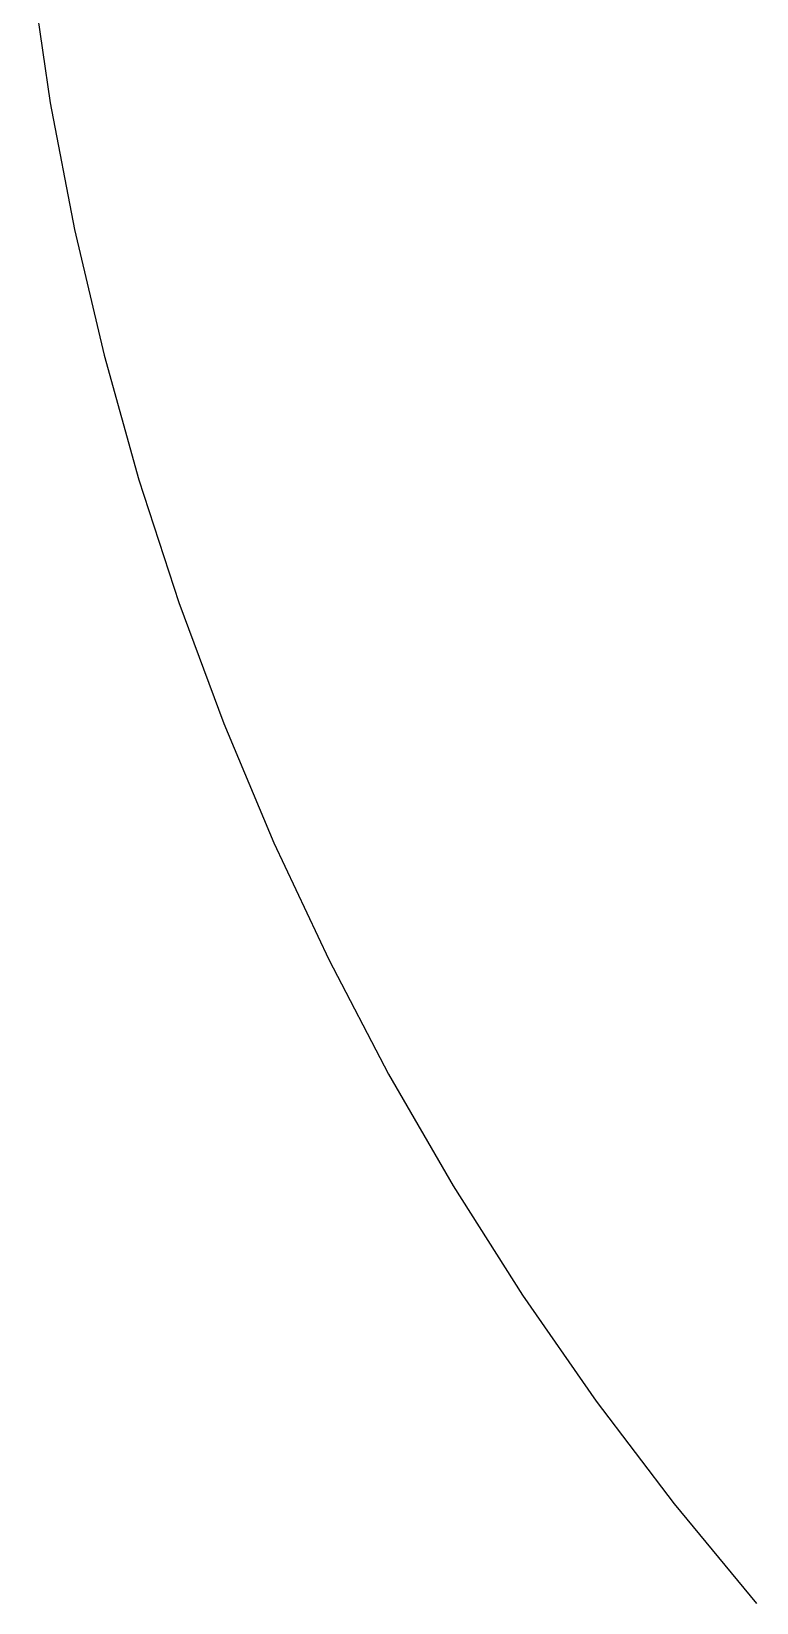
# Model space of a CAD drawing. Header units: metres. Extents: x -102 to 102, y -50 to 50.
# Drawn here: x -101.61 to -89.85, y -32.66 to -7.18 of the extents above; entities that cross this region are included whole.
import ezdxf

# ---------------------------------------------------------------- set-up
doc = ezdxf.new("R2010")
doc.units = ezdxf.units.M

msp = doc.modelspace()

# ---------------------------------------------------------------- linework, layer by layer
for p, q in [((-101.606, -6.26665), (-101.3, -8.33842)), ((-101.3, -8.33842), (-100.907, -10.3956)), ((-100.907, -10.3956), (-100.429, -12.4345)), ((-100.429, -12.4345), (-99.866, -14.4516)), ((-99.866, -14.4516), (-99.2188, -16.4433)), ((-99.2188, -16.4433), (-98.4888, -18.4062)), ((-98.4888, -18.4062), (-97.6773, -20.3368)), ((-97.6773, -20.3368), (-96.7856, -22.2318)), ((-96.7856, -22.2318), (-95.8153, -24.0877)), ((-95.8153, -24.0877), (-94.7682, -25.9013)), ((-94.7682, -25.9013), (-93.6461, -27.6696)), ((-93.6461, -27.6696), (-92.4508, -29.3893)), ((-92.4508, -29.3893), (-91.1847, -31.0574)), ((-91.1847, -31.0574), (-89.8497, -32.671))]:
    msp.add_line(p, q)

doc.saveas('drawing.dxf')
